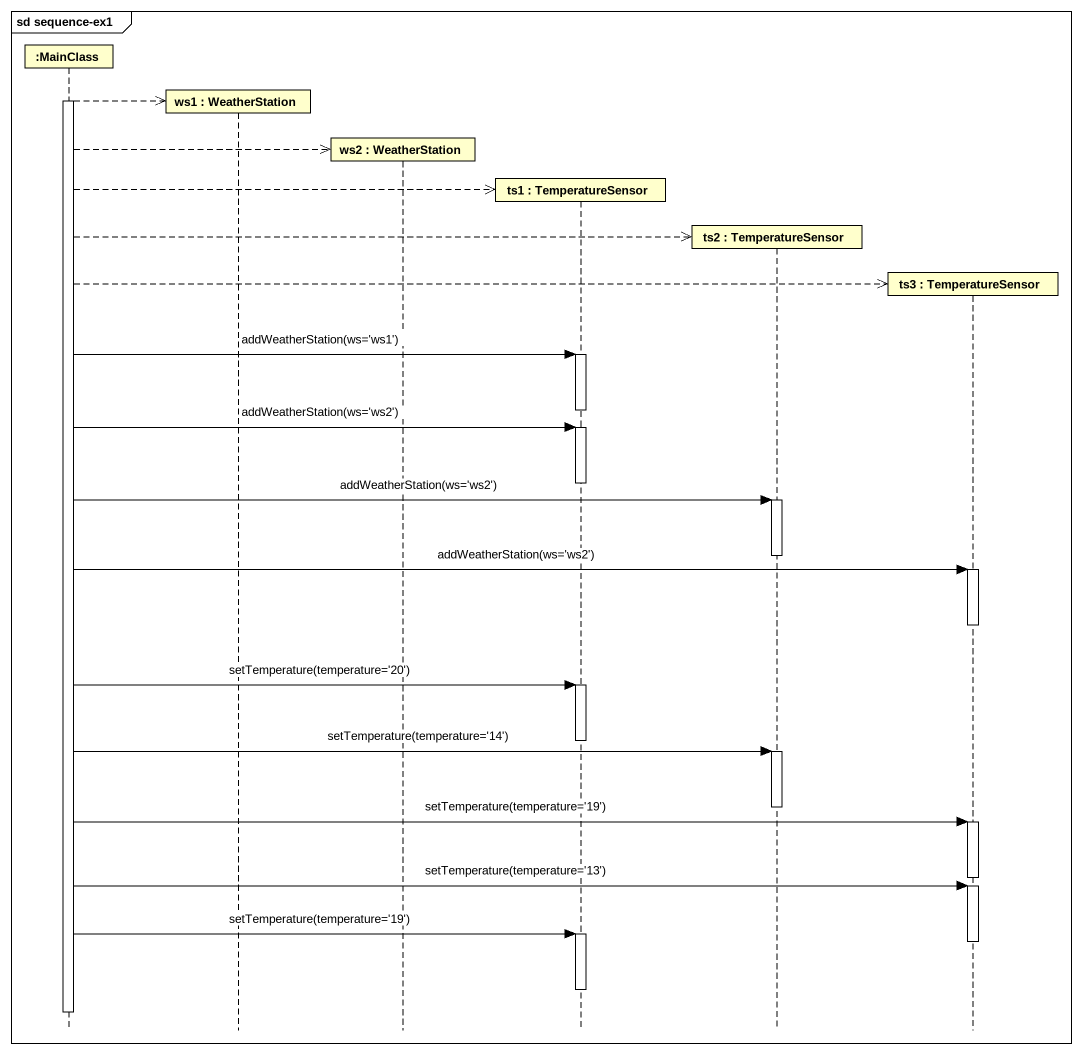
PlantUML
@startuml
mainframe sd sequence-ex1
hide footbox
participant ":MainClass" as MainClass
participant "ws1 : WeatherStation" as ws1
participant "ws2 : WeatherStation" as ws2
participant "ts1 : TemperatureSensor" as ts1
participant "ts2 : TemperatureSensor" as ts2
participant "ts3 : TemperatureSensor" as ts3

activate MainClass
MainClass -->> ws1 **
MainClass -->> ws2 **
MainClass -->> ts1 **
MainClass -->> ts2 **
MainClass -->> ts3 **
MainClass -> ts1 : addWeatherStation(ws='ws1')
activate ts1
deactivate ts1
MainClass -> ts1 : addWeatherStation(ws='ws2')
activate ts1
deactivate ts1
MainClass -> ts2 : addWeatherStation(ws='ws2')
activate ts2
deactivate ts2
MainClass -> ts3 : addWeatherStation(ws='ws2')
activate ts3
deactivate ts3
MainClass -> ts1 : setTemperature(temperature='20')
activate ts1
deactivate ts1
MainClass -> ts2 : setTemperature(temperature='14')
activate ts2
deactivate ts2
MainClass -> ts3 : setTemperature(temperature='19')
activate ts3
deactivate ts3
MainClass -> ts3 : setTemperature(temperature='13')
activate ts3
MainClass -> ts1 : setTemperature(temperature='19')
activate ts1
deactivate ts3
deactivate ts1
deactivate MainClass
@enduml
